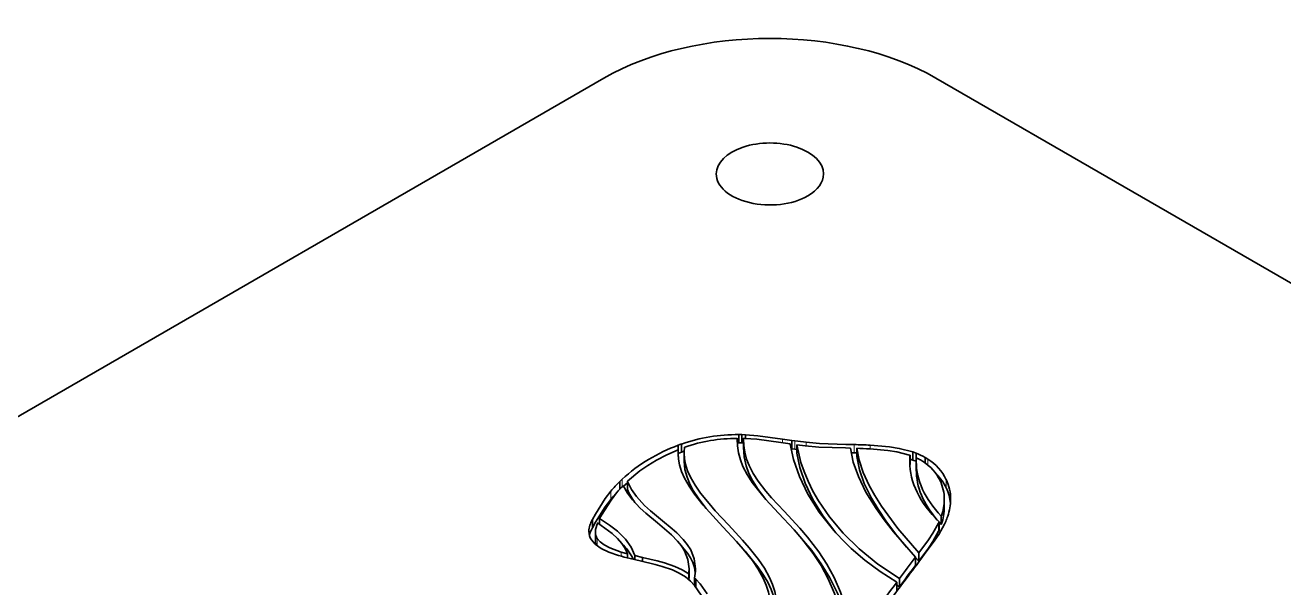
# Model space of a CAD drawing. Extents: x 342 to 941, y 168 to 756.
# Drawn here: x 755.18 to 792.73, y 738.86 to 755.63 of the extents above; entities that cross this region are included whole.
import ezdxf

# ---------------------------------------------------------------- set-up
doc = ezdxf.new("R2010")
doc.units = 0

msp = doc.modelspace()

# ---------------------------------------------------------------- linework, layer by layer
at = {"color": 7, "lineweight": 35}
for p, q in [((772.445, 754.053), (732.847, 731.191)), ((782.344, 754.053), (821.942, 731.191))]:
    msp.add_line(p, q, dxfattribs=at)
at = {"color": 7, "lineweight": 35, "ltscale": 0.002353}
for p, q in [((776.562, 743.425), (776.468, 743.426)), ((776.562, 743.18), (776.468, 743.181))]:
    msp.add_line(p, q, dxfattribs=at)
at = {"color": 7, "lineweight": 35, "ltscale": 0.006123}
for p, q in [((776.468, 743.426), (776.468, 743.181)), ((776.562, 743.425), (776.562, 743.18)), ((774.661, 743.109), (774.661, 742.864)), ((778.047, 743.25), (778.047, 743.005)), ((778.199, 743.119), (778.199, 742.874)), ((774.836, 742.873), (774.836, 742.628)), ((779.985, 743.016), (779.985, 742.771)), ((781.662, 742.907), (781.662, 742.662)), ((781.754, 742.873), (781.754, 742.628)), ((782.597, 741.497), (782.597, 741.252)), ((772.099, 740.89), (772.099, 740.645)), ((782.442, 740.823), (782.442, 740.578)), ((782.508, 740.989), (782.508, 740.744)), ((781.737, 739.769), (781.737, 739.524)), ((781.834, 739.898), (781.834, 739.653)), ((775.183, 739.112), (775.183, 738.867)), ((781.179, 739.024), (781.179, 738.779)), ((781.262, 739.134), (781.262, 738.889))]:
    msp.add_line(p, q, dxfattribs=at)
at = {"color": 7, "lineweight": 35, "ltscale": 0.002502}
msp.add_line((776.662, 743.422), (776.562, 743.425), dxfattribs=at)
at = {"color": 7, "lineweight": 35, "ltscale": 0.002731}
msp.add_line((776.662, 743.422), (776.662, 743.313), dxfattribs=at)
at = {"color": 7, "lineweight": 35, "ltscale": 0.002603}
msp.add_line((774.759, 743.145), (774.661, 743.109), dxfattribs=at)
at = {"color": 7, "lineweight": 35, "ltscale": 0.006125}
for p, q in [((774.759, 743.145), (774.759, 742.9)), ((776.607, 743.298), (776.607, 743.053)), ((781.575, 742.811), (781.575, 742.566)), ((781.761, 742.62), (781.761, 742.375)), ((773.143, 742.031), (773.143, 741.786)), ((772.189, 740.522), (772.189, 740.277)), ((774.982, 739.426), (774.982, 739.181))]:
    msp.add_line(p, q, dxfattribs=at)
at = {"color": 7, "lineweight": 35, "ltscale": 0.00022489}
msp.add_line((774.848, 743.049), (774.857, 743.052), dxfattribs=at)
at = {"color": 7, "lineweight": 35, "ltscale": 0.000369266}
msp.add_line((776.418, 743.314), (776.418, 743.299), dxfattribs=at)
at = {"color": 7, "lineweight": 35, "ltscale": 0.000520325}
msp.add_line((776.418, 743.314), (776.418, 743.293), dxfattribs=at)
at = {"color": 7, "lineweight": 35, "ltscale": 0.00125}
msp.add_line((776.468, 743.181), (776.418, 743.181), dxfattribs=at)
at = {"color": 7, "lineweight": 35, "ltscale": 0.001122}
msp.add_line((776.607, 743.178), (776.562, 743.18), dxfattribs=at)
at = {"color": 7, "lineweight": 35, "ltscale": 0.001061}
msp.add_line((776.607, 743.314), (776.649, 743.313), dxfattribs=at)
at = {"color": 7, "lineweight": 35, "ltscale": 0.000402835}
msp.add_line((776.607, 743.298), (776.607, 743.314), dxfattribs=at)
at = {"color": 7, "lineweight": 35, "ltscale": 0.007199}
msp.add_line((777.717, 743.188), (778.002, 743.145), dxfattribs=at)
at = {"color": 7, "lineweight": 35, "ltscale": 0.007125}
msp.add_line((778.047, 743.25), (777.766, 743.293), dxfattribs=at)
at = {"color": 7, "lineweight": 13, "ltscale": 0.002815}
msp.add_line((777.766, 743.293), (777.766, 743.18), dxfattribs=at)
at = {"color": 7, "lineweight": 35, "ltscale": 6.13396e-05}
msp.add_line((778.002, 743.145), (778.004, 743.144), dxfattribs=at)
at = {"color": 7, "lineweight": 35, "ltscale": 0.002397}
for p, q in [((778.142, 743.237), (778.047, 743.25)), ((778.142, 742.992), (778.047, 743.005))]:
    msp.add_line(p, q, dxfattribs=at)
at = {"color": 7, "lineweight": 13, "ltscale": 0.006123}
for p, q in [((778.142, 743.237), (778.142, 742.992)), ((779.911, 743.128), (779.911, 742.883)), ((782.654, 742.081), (782.654, 741.836)), ((772.652, 741.738), (772.652, 741.493)), ((782.424, 740.788), (782.424, 740.543)), ((782.517, 741.014), (782.517, 740.769)), ((781.729, 739.758), (781.729, 739.513))]:
    msp.add_line(p, q, dxfattribs=at)
at = {"color": 7, "lineweight": 35, "ltscale": 0.00625}
msp.add_line((778.199, 743.119), (778.447, 743.087), dxfattribs=at)
at = {"color": 7, "lineweight": 13, "ltscale": 0.002756}
msp.add_line((778.48, 743.195), (778.48, 743.084), dxfattribs=at)
at = {"color": 7, "lineweight": 35, "ltscale": 0.00624}
msp.add_line((779.911, 743.128), (779.662, 743.134), dxfattribs=at)
at = {"color": 7, "lineweight": 13, "ltscale": 0.002722}
msp.add_line((780.39, 743.109), (780.39, 743), dxfattribs=at)
at = {"color": 7, "lineweight": 35, "ltscale": 0.002536}
msp.add_line((774.658, 742.972), (774.654, 742.871), dxfattribs=at)
at = {"color": 7, "lineweight": 35, "ltscale": 0.004955}
msp.add_line((774.658, 742.972), (774.658, 742.774), dxfattribs=at)
at = {"color": 7, "lineweight": 35, "ltscale": 0.002602}
msp.add_line((774.759, 742.9), (774.661, 742.864), dxfattribs=at)
at = {"color": 7, "lineweight": 35, "ltscale": 0.002068}
msp.add_line((774.838, 742.926), (774.759, 742.9), dxfattribs=at)
at = {"color": 7, "lineweight": 35, "ltscale": 0.000542939}
msp.add_line((778.047, 743.005), (778.026, 743.008), dxfattribs=at)
at = {"color": 7, "lineweight": 35, "ltscale": 0.00142}
msp.add_line((778.199, 742.984), (778.142, 742.992), dxfattribs=at)
at = {"color": 7, "lineweight": 35, "ltscale": 0.003547}
msp.add_line((779.654, 743.026), (779.796, 743.022), dxfattribs=at)
at = {"color": 7, "lineweight": 35, "ltscale": 0.002386}
msp.add_line((779.911, 742.883), (779.816, 742.885), dxfattribs=at)
at = {"color": 7, "lineweight": 35, "ltscale": 0.001858}
msp.add_line((779.986, 742.88), (779.911, 742.883), dxfattribs=at)
at = {"color": 7, "lineweight": 35, "ltscale": 0.000318613}
msp.add_line((781.563, 742.815), (781.575, 742.811), dxfattribs=at)
at = {"color": 7, "lineweight": 35, "ltscale": 0.002294}
msp.add_line((781.662, 742.662), (781.575, 742.691), dxfattribs=at)
at = {"color": 7, "lineweight": 35, "ltscale": 0.002454}
for p, q in [((781.754, 742.873), (781.662, 742.907)), ((781.754, 742.628), (781.662, 742.662))]:
    msp.add_line(p, q, dxfattribs=at)
at = {"color": 7, "lineweight": 35, "ltscale": 0.002705}
msp.add_line((781.761, 742.62), (781.764, 742.728), dxfattribs=at)
at = {"color": 7, "lineweight": 35, "ltscale": 0.000134589}
msp.add_line((782.027, 742.742), (782.022, 742.745), dxfattribs=at)
at = {"color": 7, "lineweight": 13, "ltscale": 0.004074}
msp.add_line((782.022, 742.745), (782.022, 742.582), dxfattribs=at)
at = {"color": 7, "lineweight": 35, "ltscale": 0.002301}
msp.add_line((782.105, 742.693), (782.027, 742.742), dxfattribs=at)
at = {"color": 7, "lineweight": 35, "ltscale": 0.004082}
msp.add_line((782.027, 742.742), (782.027, 742.578), dxfattribs=at)
at = {"color": 7, "lineweight": 13, "ltscale": 0.004379}
msp.add_line((782.105, 742.693), (782.105, 742.518), dxfattribs=at)
at = {"color": 7, "lineweight": 35, "ltscale": 0.001782}
msp.add_line((781.575, 742.566), (781.569, 742.495), dxfattribs=at)
at = {"color": 7, "lineweight": 35, "ltscale": 0.002422}
msp.add_line((772.99, 742.095), (772.92, 742.029), dxfattribs=at)
at = {"color": 7, "lineweight": 35, "ltscale": 0.00567}
msp.add_line((772.92, 742.029), (772.92, 741.802), dxfattribs=at)
at = {"color": 7, "lineweight": 35, "ltscale": 0.005653}
msp.add_line((772.92, 742.028), (772.92, 741.802), dxfattribs=at)
at = {"color": 7, "lineweight": 13, "ltscale": 0.005486}
msp.add_line((772.99, 742.095), (772.99, 741.876), dxfattribs=at)
at = {"color": 7, "lineweight": 35, "ltscale": 0.003891}
msp.add_line((773.143, 741.987), (773.026, 741.884), dxfattribs=at)
at = {"color": 7, "lineweight": 35, "ltscale": 0.000257982}
msp.add_line((773.143, 742.031), (773.151, 742.038), dxfattribs=at)
at = {"color": 7, "lineweight": 35, "ltscale": 0.004817}
for p, q in [((772.196, 741.056), (772.099, 740.89)), ((772.196, 740.811), (772.099, 740.645))]:
    msp.add_line(p, q, dxfattribs=at)
at = {"color": 7, "lineweight": 35, "ltscale": 0.002943}
msp.add_line((772.314, 740.919), (772.373, 741.021), dxfattribs=at)
at = {"color": 7, "lineweight": 35, "ltscale": 0.004156}
msp.add_line((772.314, 740.919), (772.314, 740.753), dxfattribs=at)
at = {"color": 7, "lineweight": 35, "ltscale": 0.000986153}
for p, q in [((782.442, 740.823), (782.424, 740.788)), ((782.442, 740.578), (782.424, 740.543))]:
    msp.add_line(p, q, dxfattribs=at)
at = {"color": 7, "lineweight": 35, "ltscale": 0.002443}
msp.add_line((782.508, 740.744), (782.442, 740.816), dxfattribs=at)
at = {"color": 7, "lineweight": 35, "ltscale": 0.000652222}
for p, q in [((782.517, 741.014), (782.508, 740.989)), ((782.517, 740.769), (782.508, 740.744))]:
    msp.add_line(p, q, dxfattribs=at)
at = {"color": 7, "lineweight": 35, "ltscale": 0.00206}
msp.add_line((782.606, 740.759), (782.641, 740.833), dxfattribs=at)
at = {"color": 7, "lineweight": 13, "ltscale": 0.005424}
msp.add_line((772.246, 740.325), (772.246, 740.108), dxfattribs=at)
at = {"color": 7, "lineweight": 35, "ltscale": 0.004837}
msp.add_line((773.15, 739.871), (772.963, 739.92), dxfattribs=at)
at = {"color": 7, "lineweight": 13, "ltscale": 0.003032}
msp.add_line((772.963, 739.92), (772.963, 739.799), dxfattribs=at)
at = {"color": 7, "lineweight": 35, "ltscale": 0.003027}
msp.add_line((773.15, 739.871), (773.15, 739.75), dxfattribs=at)
at = {"color": 7, "lineweight": 35, "ltscale": 0.007605}
msp.add_line((773.225, 739.732), (773.521, 739.663), dxfattribs=at)
at = {"color": 7, "lineweight": 35, "ltscale": 0.005743}
msp.add_line((773.591, 739.764), (773.367, 739.816), dxfattribs=at)
at = {"color": 7, "lineweight": 35, "ltscale": 0.002934}
msp.add_line((773.367, 739.816), (773.367, 739.699), dxfattribs=at)
at = {"color": 7, "lineweight": 35, "ltscale": 0.002917}
msp.add_line((773.591, 739.764), (773.591, 739.647), dxfattribs=at)
at = {"color": 7, "lineweight": 35, "ltscale": 0.000348228}
for p, q in [((781.737, 739.769), (781.729, 739.758)), ((781.737, 739.524), (781.729, 739.513))]:
    msp.add_line(p, q, dxfattribs=at)
at = {"color": 7, "lineweight": 35, "ltscale": 0.003611}
msp.add_line((781.834, 739.653), (781.737, 739.76), dxfattribs=at)
at = {"color": 7, "lineweight": 35, "ltscale": 0.00411}
msp.add_line((781.901, 739.715), (782, 739.846), dxfattribs=at)
at = {"color": 7, "lineweight": 35, "ltscale": 0.002217}
msp.add_line((774.874, 739.181), (774.944, 739.127), dxfattribs=at)
at = {"color": 7, "lineweight": 35, "ltscale": 0.002675}
msp.add_line((774.944, 739.127), (775.023, 739.055), dxfattribs=at)
at = {"color": 7, "lineweight": 35, "ltscale": 0.004422}
msp.add_line((774.973, 739.277), (774.973, 739.1), dxfattribs=at)
at = {"color": 7, "lineweight": 35, "ltscale": 0.002162}
msp.add_line((774.982, 739.181), (774.979, 739.094), dxfattribs=at)
at = {"color": 7, "lineweight": 35, "ltscale": 0.001243}
msp.add_line((775.183, 739.112), (775.146, 739.146), dxfattribs=at)
at = {"color": 7, "lineweight": 35, "ltscale": 0.00563}
msp.add_line((775.146, 739.146), (775.146, 738.92), dxfattribs=at)
at = {"color": 7, "lineweight": 35, "ltscale": 0.002421}
msp.add_line((781.262, 738.889), (781.179, 738.94), dxfattribs=at)
at = {"color": 7, "lineweight": 35, "ltscale": 0.00168}
msp.add_line((781.352, 738.981), (781.392, 739.034), dxfattribs=at)
at = {"color": 7, "lineweight": 35}
for points in [[(777.766, 743.293), (777.038, 743.393), (776.662, 743.422)], [(776.418, 743.299), (776.429, 743.087), (776.46, 742.885), (776.515, 742.677), (776.591, 742.478), (776.715, 742.234), (776.865, 741.999), (777.1, 741.694), (777.275, 741.493), (777.653, 741.087)], [(777.818, 741.139), (777.447, 741.537), (777.276, 741.734), (777.045, 742.032), (776.898, 742.262), (776.776, 742.501), (776.701, 742.697), (776.647, 742.902), (776.617, 743.096), (776.607, 743.298)], [(777.242, 741.53), (777.045, 741.788), (776.877, 742.055), (776.77, 742.269), (776.688, 742.493), (776.628, 742.764), (776.607, 743.053)], [(776.649, 743.313), (777.009, 743.286), (777.717, 743.188)], [(778.004, 743.144), (778.102, 742.679), (778.274, 742.177), (778.528, 741.65), (778.867, 741.109), (779.297, 740.565), (779.547, 740.295), (779.822, 740.029), (780.228, 739.681), (780.68, 739.345), (781.179, 739.024)], [(781.262, 739.134), (780.618, 739.565), (780.059, 740.02), (779.579, 740.49), (779.176, 740.969), (778.846, 741.448), (778.676, 741.743), (778.533, 742.032), (778.413, 742.32), (778.317, 742.598), (778.199, 743.119)], [(778.447, 743.087), (778.85, 743.055), (779.654, 743.026)], [(779.662, 743.134), (778.872, 743.163), (778.48, 743.195)], [(781.662, 742.907), (781.252, 743.015), (780.966, 743.06), (780.39, 743.109)], [(773.151, 742.038), (773.515, 742.341), (773.749, 742.504), (774.017, 742.667), (774.32, 742.825), (774.658, 742.972)], [(774.654, 742.871), (774.665, 742.696), (774.698, 742.524), (774.76, 742.325), (774.847, 742.128), (774.985, 741.885), (775.15, 741.645), (775.405, 741.325), (775.592, 741.111), (775.992, 740.68)], [(776.158, 740.732), (775.764, 741.156), (775.579, 741.366), (775.327, 741.68), (775.164, 741.915), (775.028, 742.151), (774.941, 742.346), (774.878, 742.542), (774.847, 742.707), (774.836, 742.873)], [(779.36, 740.494), (778.98, 740.996), (778.678, 741.494), (778.45, 741.979), (778.292, 742.442), (778.199, 742.874)], [(779.796, 743.022), (779.879, 742.607), (780.034, 742.171), (780.26, 741.711), (780.56, 741.224), (780.803, 740.883), (781.079, 740.527), (781.737, 739.769)], [(781.834, 739.898), (781.212, 740.623), (780.719, 741.291), (780.521, 741.605), (780.353, 741.908), (780.177, 742.295), (780.055, 742.663), (779.985, 743.016)], [(781.469, 740.067), (781.14, 740.468), (780.853, 740.852), (780.62, 741.199), (780.423, 741.532), (780.211, 741.966), (780.066, 742.379), (779.985, 742.771)], [(780.372, 743.001), (780.917, 742.955), (781.184, 742.914), (781.563, 742.815)], [(775.493, 741.224), (775.273, 741.508), (775.09, 741.792), (774.996, 741.972), (774.922, 742.153), (774.858, 742.389), (774.836, 742.628)], [(774.19, 740.857), (773.829, 741.156), (773.657, 741.316), (773.42, 741.576), (773.268, 741.792), (773.143, 742.031)], [(772.652, 741.738), (772.484, 741.515), (772.196, 741.056)], [(772.373, 741.021), (772.657, 741.473), (772.821, 741.691)], [(773.017, 741.903), (773.147, 741.681), (773.299, 741.479), (773.529, 741.232), (773.694, 741.08), (774.037, 740.793)], [(772.652, 741.493), (772.484, 741.27), (772.196, 740.811)], [(772.256, 740.791), (772.688, 740.476), (772.849, 740.326), (772.977, 740.177), (773.075, 740.028), (773.15, 739.871)], [(773.367, 739.816), (773.255, 740.072), (773.085, 740.309), (772.844, 740.542), (772.606, 740.724), (772.314, 740.919)], [(774.037, 740.793), (774.459, 740.435), (774.639, 740.252), (774.755, 740.107), (774.849, 739.955), (774.947, 739.706), (774.982, 739.426)], [(775.175, 739.425), (775.137, 739.723), (775.032, 739.988), (774.931, 740.149), (774.809, 740.301), (774.621, 740.492), (774.483, 740.615), (774.19, 740.857)], [(777.653, 741.087), (778.118, 740.586), (778.349, 740.317), (778.685, 739.88), (778.92, 739.518), (779.134, 739.121), (779.324, 738.685), (779.482, 738.204), (779.603, 737.672)], [(779.784, 737.712), (779.66, 738.245), (779.499, 738.727), (779.308, 739.165), (779.091, 739.563), (778.855, 739.926), (778.518, 740.366), (778.285, 740.636), (777.818, 741.139)], [(782.424, 740.788), (782.256, 740.485), (782.123, 740.287), (781.834, 739.898)], [(775.992, 740.68), (776.403, 740.236), (776.6, 740.012), (776.871, 739.67), (777.049, 739.409), (777.197, 739.144), (777.288, 738.936), (777.355, 738.724), (777.395, 738.522), (777.409, 738.316)], [(777.597, 738.319), (777.583, 738.533), (777.542, 738.743), (777.474, 738.957), (777.382, 739.167), (777.232, 739.438), (777.051, 739.704), (776.776, 740.052), (776.576, 740.281), (776.158, 740.732)], [(782.424, 740.543), (782.256, 740.24), (782.123, 740.042), (781.834, 739.653)], [(782, 739.846), (782.296, 740.244), (782.432, 740.447), (782.606, 740.759)], [(772.069, 740.287), (772.187, 740.155), (772.362, 740.033), (772.593, 739.921), (772.878, 739.823)], [(772.963, 739.92), (772.618, 740.046), (772.454, 740.134), (772.335, 740.223), (772.246, 740.325)], [(775.169, 739.3), (775.141, 739.462), (775.092, 739.613), (775.025, 739.755), (774.941, 739.889), (774.732, 740.138)], [(779.76, 737.587), (779.608, 738.174), (779.411, 738.698), (779.183, 739.159), (778.928, 739.574), (778.641, 739.967), (778.341, 740.327)], [(773.521, 739.663), (773.972, 739.555), (774.185, 739.496), (774.485, 739.391), (774.69, 739.296), (774.874, 739.181)], [(774.973, 739.277), (774.776, 739.393), (774.559, 739.491), (774.249, 739.597), (774.033, 739.658), (773.591, 739.764)], [(777.593, 738.197), (777.54, 738.505), (777.436, 738.806), (777.33, 739.023), (777.203, 739.238), (777.037, 739.478), (776.653, 739.949)], [(775.023, 739.055), (775.145, 738.922), (775.346, 738.642)], [(775.522, 738.68), (775.312, 738.971), (775.183, 739.112)]]:
    msp.add_lwpolyline(points, dxfattribs=at)
for centre, radius, start, end in [((776.439, 738.28), 5.146, 89.6769, 109.0454), ((776.349, 738.433), 4.97, 109.8476, 132.5319), ((776.087, 742.873), 1.251, 171.9419, 180.0108), ((776.426, 738.474), 4.839, 90.1001, 108.9255), ((779.491, 752.596), 9.455, 261.8029, 263.8653), ((779.441, 724.882), 18.252, 87.0187, 88.5221), ((779.574, 727.264), 15.757, 87.0967, 88.5038), ((783.524, 742.617), 1.959, 174.3128, 179.9877), ((781.026, 741.009), 2.001, 60.1217, 68.6409), ((781.207, 741.395), 1.444, 61.8362, 67.318), ((781.669, 742.235), 0.486, 52.7044, 63.0791), ((781.312, 741.427), 1.493, 25.9769, 57.9368), ((781.226, 741.447), 1.387, 25.887, 57.8725), ((775.44, 739.429), 3.621, 134.1292, 140.3838), ((781.37, 741.225), 1.422, 25.4679, 45.9118), ((781.313, 741.5), 1.284, 359.8639, 25.4603), ((781.432, 741.498), 1.354, 359.9138, 25.5193), ((775.213, 739.384), 3.318, 137.1909, 140.5392), ((775.598, 739.318), 3.653, 134.955, 139.4756), ((774.933, 742.569), 1.953, 203.6115, 216.7106), ((781.432, 741.253), 1.354, 5.0683, 25.5187), ((781.031, 741.512), 1.567, 341.471, 359.4639), ((781.031, 741.267), 1.567, 341.471, 359.4639), ((781.169, 741.51), 1.617, 341.3872, 359.4953), ((772.741, 740.504), 0.748, 148.9855, 177.3525), ((772.856, 740.494), 0.668, 153.6866, 177.6491), ((780.828, 741.606), 1.971, 336.904, 341.8908), ((772.446, 740.537), 0.452, 179.8477, 213.6107), ((772.887, 740.199), 0.905, 150.5514, 165.8972), ((772.539, 740.517), 0.351, 179.1624, 213.0675), ((772.546, 740.273), 0.358, 179.3652, 203.8148), ((771.967, 739.092), 1.482, 24.7149, 47.0716), ((774.959, 747.041), 7.512, 253.9117, 256.6482), ((841.479, 694.535), 74.935, 142.87907, 143.4752), ((845.334, 691.729), 79.538, 142.8926, 143.50486), ((773.68, 739.428), 1.303, 353.3298, 359.9114), ((773.75, 739.431), 1.425, 348.4234, 359.7282), ((841.479, 694.29), 74.935, 142.87907, 143.4752), ((757.686, 756.39), 29.214, 321.6346, 323.5298), ((755.352, 758.257), 32.365, 321.7316, 323.4468)]:
    msp.add_arc(centre, radius, start, end, dxfattribs=at)
for centre, major_axis, ratio, start_param, end_param in [((777.395, 751.195), (7, 0), 0.57735, 0.785398, 2.356194), ((777.395, 751.195), (1.6, 0), 0.57735, 6.283185, 9.424778), ((777.395, 751.195), (1.6, 0), 0.57735, 3.141593, 5.497787), ((777.395, 751.195), (1.6, 0), 0.57735, 5.497787, 6.283185), ((811.832, 743.859), (30.265, 1.327), 0.252637, 3.130519, 3.371703), ((813.028, 743.675), (31.266, 1.122), 0.243488, 3.132857, 3.351829), ((813.064, 743.432), (31.302, 1.124), 0.243348, 3.132856, 3.333462)]:
    msp.add_ellipse(centre, major_axis=major_axis, ratio=ratio, start_param=start_param, end_param=end_param, dxfattribs=at)

doc.saveas('drawing.dxf')
